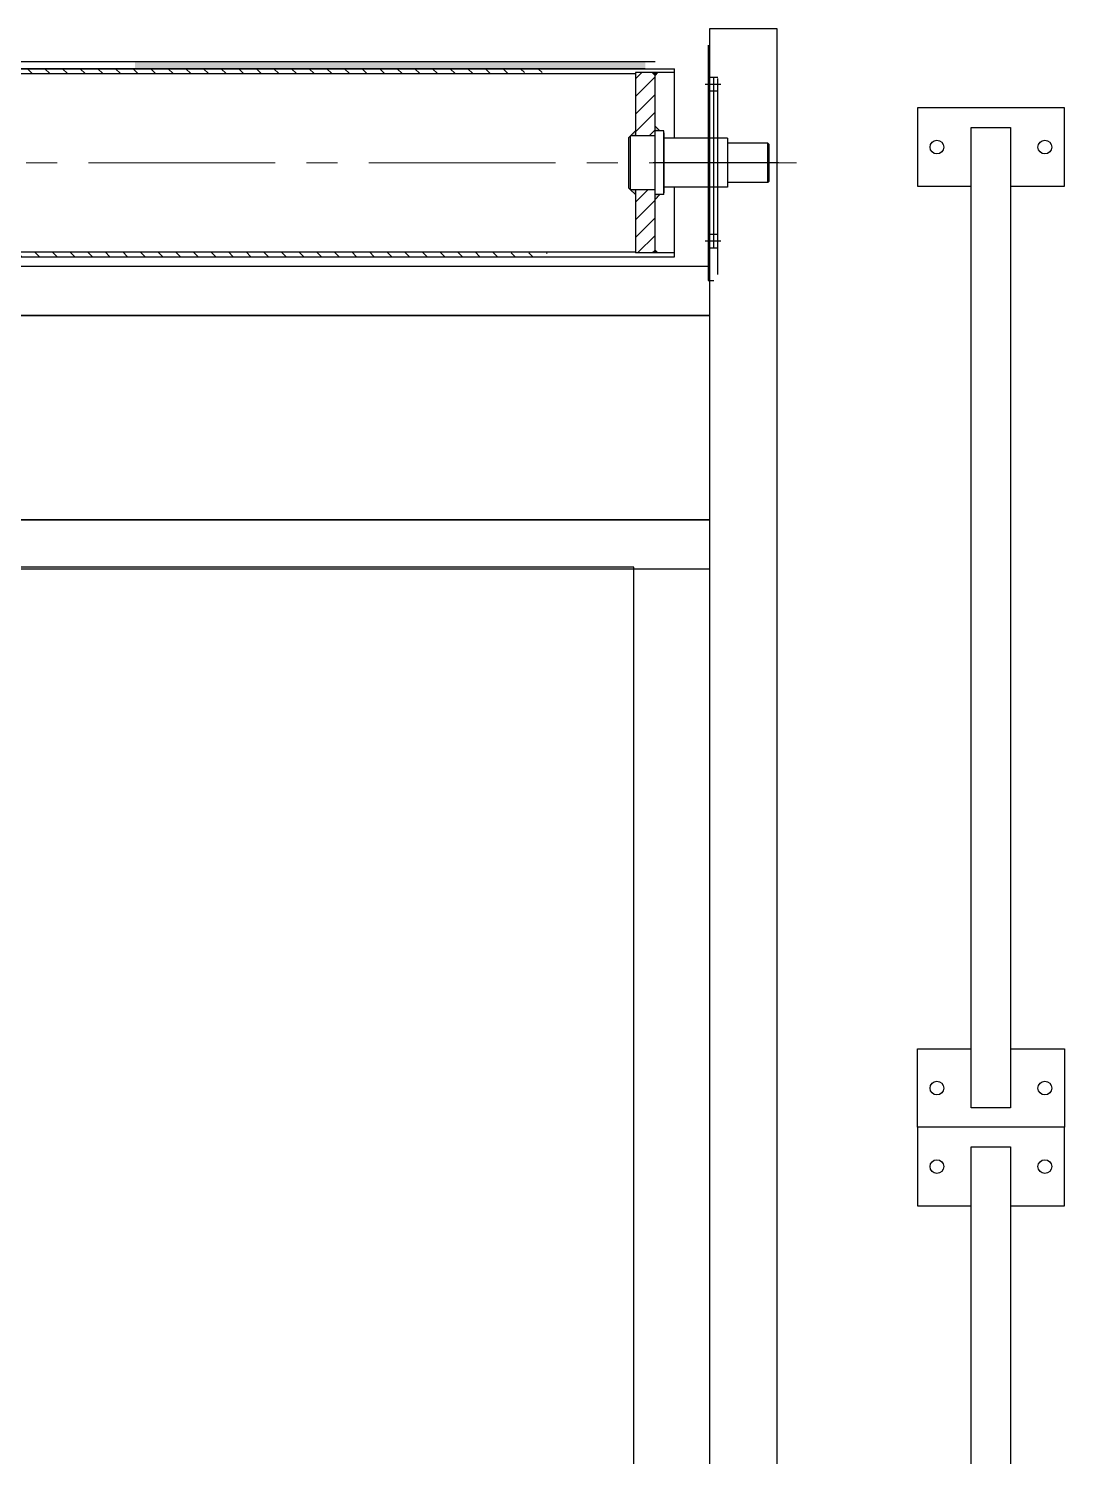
# Model space of a CAD drawing. Header units: millimetres. Extents: x 163705 to 1616509, y 81827 to 302547.
# Drawn here: x 246758 to 247814, y 153849 to 155306 of the extents above; entities that cross this region are included whole.
import ezdxf

# ---------------------------------------------------------------- set-up
doc = ezdxf.new("R2010")
doc.units = ezdxf.units.MM
doc.header["$LTSCALE"] = 10
doc.linetypes.add('CENTER2', pattern=[28.575, 19.05, -3.175, 3.175, -3.175])
doc.layers.add('1-中心线', color=1, linetype='CENTER2', lineweight=0)

# ---------------------------------------------------------------- blocks, each defined once
blk = doc.blocks.new('G$C5344DCDD')
h = blk.add_hatch()
h.set_pattern_fill('ANSI31', color=256, style=0, pattern_type=0)
h.set_pattern_definition([(315, (-4108.484, 792.419), (8.980256, 8.980256), [])])
h.paths.add_polyline_path([(-6869.6, 1405.1), (-6864.6, 1405.1), (-6864.6, 1928), (-6869.6, 1932.3)], flags=0)
h.paths.add_polyline_path([(-6864.6, 1985.1), (-6868.6, 1985.1), (-6868.6, 1945.1), (-6869.6, 1945.1), (-6869.6, 1932.3), (-6864.6, 1928)], flags=0)
h.paths.add_polyline_path([(-6864.6, 1405.1), (-6869.6, 1405.1), (-6869.6, 865.1), (-6868.6, 865.1), (-6868.6, 825.1), (-6864.6, 825.1)], flags=0)
h.paths.add_polyline_path([(-7051.6, 1405.1), (-7056.6, 1405.1), (-7056.6, 825.1), (-7052.6, 825.1), (-7052.6, 865.1), (-7051.6, 865.1)], flags=0)
h.paths.add_polyline_path([(-7051.6, 1945.1), (-7052.6, 1945.1), (-7052.6, 1985.1), (-7056.6, 1985.1), (-7056.6, 1405.1), (-7051.6, 1405.1)], flags=0)
for points in [[(-7056.6, 1245.1), (-7063.6, 1245.1), (-7063.6, 725.1), (-7056.6, 725.1)], [(-7052.6, 718.1), (-7052.6, 712.1), (-7049.6, 715.1)], [(-6871.6, 715.1), (-6868.6, 712.1), (-6868.6, 718.1)]]:
    blk.add_hatch(color=256).paths.add_polyline_path(points, flags=0)
h = blk.add_hatch()
h.set_pattern_fill('ANSI31', color=256, style=0, pattern_type=0)
h.set_pattern_definition([(45, (-4108.484, 792.419), (-8.980256, 8.980256), [])])
h.paths.add_polyline_path([(-6871.6, 715.1), (-6868.6, 718.1), (-6868.6, 735.1), (-6933.1, 735.1), (-6933.1, 715.1)], flags=0)
h.paths.add_polyline_path([(-7052.6, 735.1), (-7052.6, 718.1), (-7049.6, 715.1), (-6988.1, 715.1), (-6988.1, 735.1)], flags=0)
h = blk.add_hatch(color=256)
h.paths.add_polyline_path([(-6933.1, 740.1), (-6933.1, 735.1), (-6928.1, 735.1)], flags=0)
h.paths.add_polyline_path([(-6923.1, 715.1), (-6928.1, 715.1), (-6928.1, 710.1)], flags=0)
h.paths.add_polyline_path([(-6993.1, 710.1), (-6993.1, 715.1), (-6998.1, 715.1)], flags=0)
h.paths.add_polyline_path([(-6988.1, 735.1), (-6988.1, 740.1), (-6993.1, 735.1)], flags=0)
for p, q in [((-7056.6, 2035.1), (-7056.6, 695.1)), ((-6864.6, 2035.1), (-6864.6, 695.1)), ((-7063.6, 715.1), (-7063.6, 2015.1)), ((-7063.6, 715.1), (-7063.6, 2015.1)), ((-7056.6, 725.1), (-7056.6, 2005.1)), ((-7056.6, 725.1), (-7056.6, 2005.1)), ((-7051.6, 1995.1), (-7051.6, 735.1)), ((-6869.6, 1995.1), (-6869.6, 735.1)), ((-7052.6, 735.1), (-6988.1, 735.1)), ((-7052.6, 695.1), (-7052.6, 735.1)), ((-6993.1, 735.1), (-6988.1, 740.1)), ((-6988.1, 740.1), (-6986.1, 742.1)), ((-6933.1, 740.1), (-6988.1, 740.1)), ((-6988.1, 715.1), (-6988.1, 740.1)), ((-6986.1, 742.1), (-6935.1, 742.1)), ((-6933.1, 740.1), (-6935.1, 742.1)), ((-6933.1, 715.1), (-6933.1, 740.1)), ((-6928.1, 735.1), (-6933.1, 740.1)), ((-6933.1, 735.1), (-6868.6, 735.1)), ((-6868.6, 695.1), (-6868.6, 735.1)), ((-7056.6, 725.1), (-7056.6, 715.1)), ((-7049.6, 715.1), (-7052.6, 718.1)), ((-7049.6, 715.1), (-7052.6, 712.1)), ((-6871.6, 715.1), (-7049.6, 715.1)), ((-6993.1, 710.1), (-6998.1, 715.1)), ((-6993.1, 706.3), (-6993.1, 715.1)), ((-6960.6, 589.1), (-6960.6, 717.1)), ((-6928.1, 710.1), (-6923.1, 715.1)), ((-6928.1, 706.3), (-6928.1, 715.1)), ((-6871.6, 715.1), (-6868.6, 718.1)), ((-6871.6, 715.1), (-6868.6, 712.1)), ((-6928.1, 706.3), (-6993.1, 706.3)), ((-6991.1, 706.3), (-6930.1, 706.3)), ((-6985.6, 641.1), (-6985.6, 706.3)), ((-6935.6, 641.1), (-6935.6, 706.3)), ((-6985.6, 695.1), (-7056.6, 695.1)), ((-6864.6, 695.1), (-6935.6, 695.1)), ((-7080.6, 661.1), (-6840.6, 661.1)), ((-7047.6, 651.1), (-7047.6, 661.1)), ((-7040.6, 648.1), (-7040.6, 664.1)), ((-7033.6, 651.1), (-7033.6, 661.1)), ((-6960.6, 589.6), (-6960.6, 660.3)), ((-6935.6, 651.1), (-6935.6, 661.1)), ((-6887.6, 651.1), (-6887.6, 661.1)), ((-6880.6, 648.1), (-6880.6, 664.1)), ((-6873.6, 651.1), (-6873.6, 661.1)), ((-6840.6, 661.1), (-6840.6, 655.1)), ((-6873.1, 655.1), (-7048.1, 655.1)), ((-6846.6, 651.1), (-7046.6, 651.1)), ((-6985.6, 641.1), (-6935.6, 641.1)), ((-6980.6, 600.1), (-6980.6, 641.1)), ((-6980.6, 600.1), (-6980.6, 641.1)), ((-6980.6, 600.1), (-6980.6, 641.1)), ((-6940.6, 600.1), (-6940.6, 641.1)), ((-6940.6, 600.1), (-6940.6, 641.1)), ((-6940.6, 600.1), (-6940.6, 641.1)), ((-6940.6, 600.1), (-6980.6, 600.1)), ((-6980.6, 600.1), (-6979.6, 599.1)), ((-6979.6, 599.1), (-6980.6, 600.1)), ((-6980.6, 600.1), (-6940.6, 600.1)), ((-6940.6, 600.1), (-6980.6, 600.1)), ((-6980.6, 600.1), (-6979.6, 599.1)), ((-6941.6, 599.1), (-6979.6, 599.1)), ((-6941.6, 599.1), (-6979.6, 599.1)), ((-6979.6, 599.1), (-6941.6, 599.1)), ((-6941.6, 599.1), (-6940.6, 600.1)), ((-6940.6, 600.1), (-6941.6, 599.1)), ((-6941.6, 599.1), (-6940.6, 600.1))]:
    blk.add_line(p, q)
at = {"lineweight": 35}
for p, q in [((-6804.7, 2014.1), (-6804.7, 659.1)), ((-6596.3, 2014.1), (-6596.3, 659.1))]:
    blk.add_line(p, q, dxfattribs=at)
for points in [[(-6854.7, 2014.1), (-6804.7, 2014.1), (-6804.7, 659.1), (-6854.7, 659.1)], [(-6596.3, 2014.1), (-6546.3, 2014.1), (-6546.3, 659.1), (-6596.3, 659.1)], [(-6548.1, 1936.6), (3571.9, 1936.6), (3571.9, 736.6), (-6548.1, 736.6)], [(-7097.6, 591.1), (3578.8, 591.1), (3578.8, 659.1), (-7097.6, 659.1)]]:
    blk.add_lwpolyline(points, close=True)
at = {"layer": '1-中心线'}
blk.add_line((-6960.6, 2150), (-6960.6, 570.8), dxfattribs=at)
blk = doc.blocks.new('A$C9a6fd652')
blk.add_lwpolyline([(1460, 55), (1460, 0), (1540, 0), (1540, 150), (1460, 150), (1460, 95)])
blk.add_lwpolyline([(20, 95), (1520, 95), (1520, 55), (20, 55)], close=True)
for centre in [(1500, 130), (1500, 20)]:
    blk.add_circle(centre, 7)
blk = doc.blocks.new('A$C82a19015')
for points in [[(80, 55), (80, 0), (0, 0), (0, 150), (80, 150), (80, 95)], [(960, 55), (960, 0), (1040, 0), (1040, 150), (960, 150), (960, 95)]]:
    blk.add_lwpolyline(points)
blk.add_lwpolyline([(20, 95), (1020, 95), (1020, 55), (20, 55)], close=True)
for centre in [(40, 130), (1000, 130), (40, 20), (1000, 20)]:
    blk.add_circle(centre, 7)
blk = doc.blocks.new('G$C2612153E')
for name, p in [('A$C9a6fd652', (1690, 6390.2)), ('A$C82a19015', (3230, 6390.2))]:
    blk.add_blockref(name, p)
blk = doc.blocks.new('A$C790c3438')
at = {"rotation": 90}
blk.add_blockref('G$C2612153E', (9059.6, 11948.9), dxfattribs=at)
at = {"xscale": -1, "rotation": 89.99999999999993}
blk.add_blockref('G$C5344DCDD', (2967.1, 9202.3), dxfattribs=at)

msp = doc.modelspace()

# ---------------------------------------------------------------- block references
msp.add_blockref('A$C790c3438', (245144.313, 139006.156))

doc.saveas('drawing.dxf')
